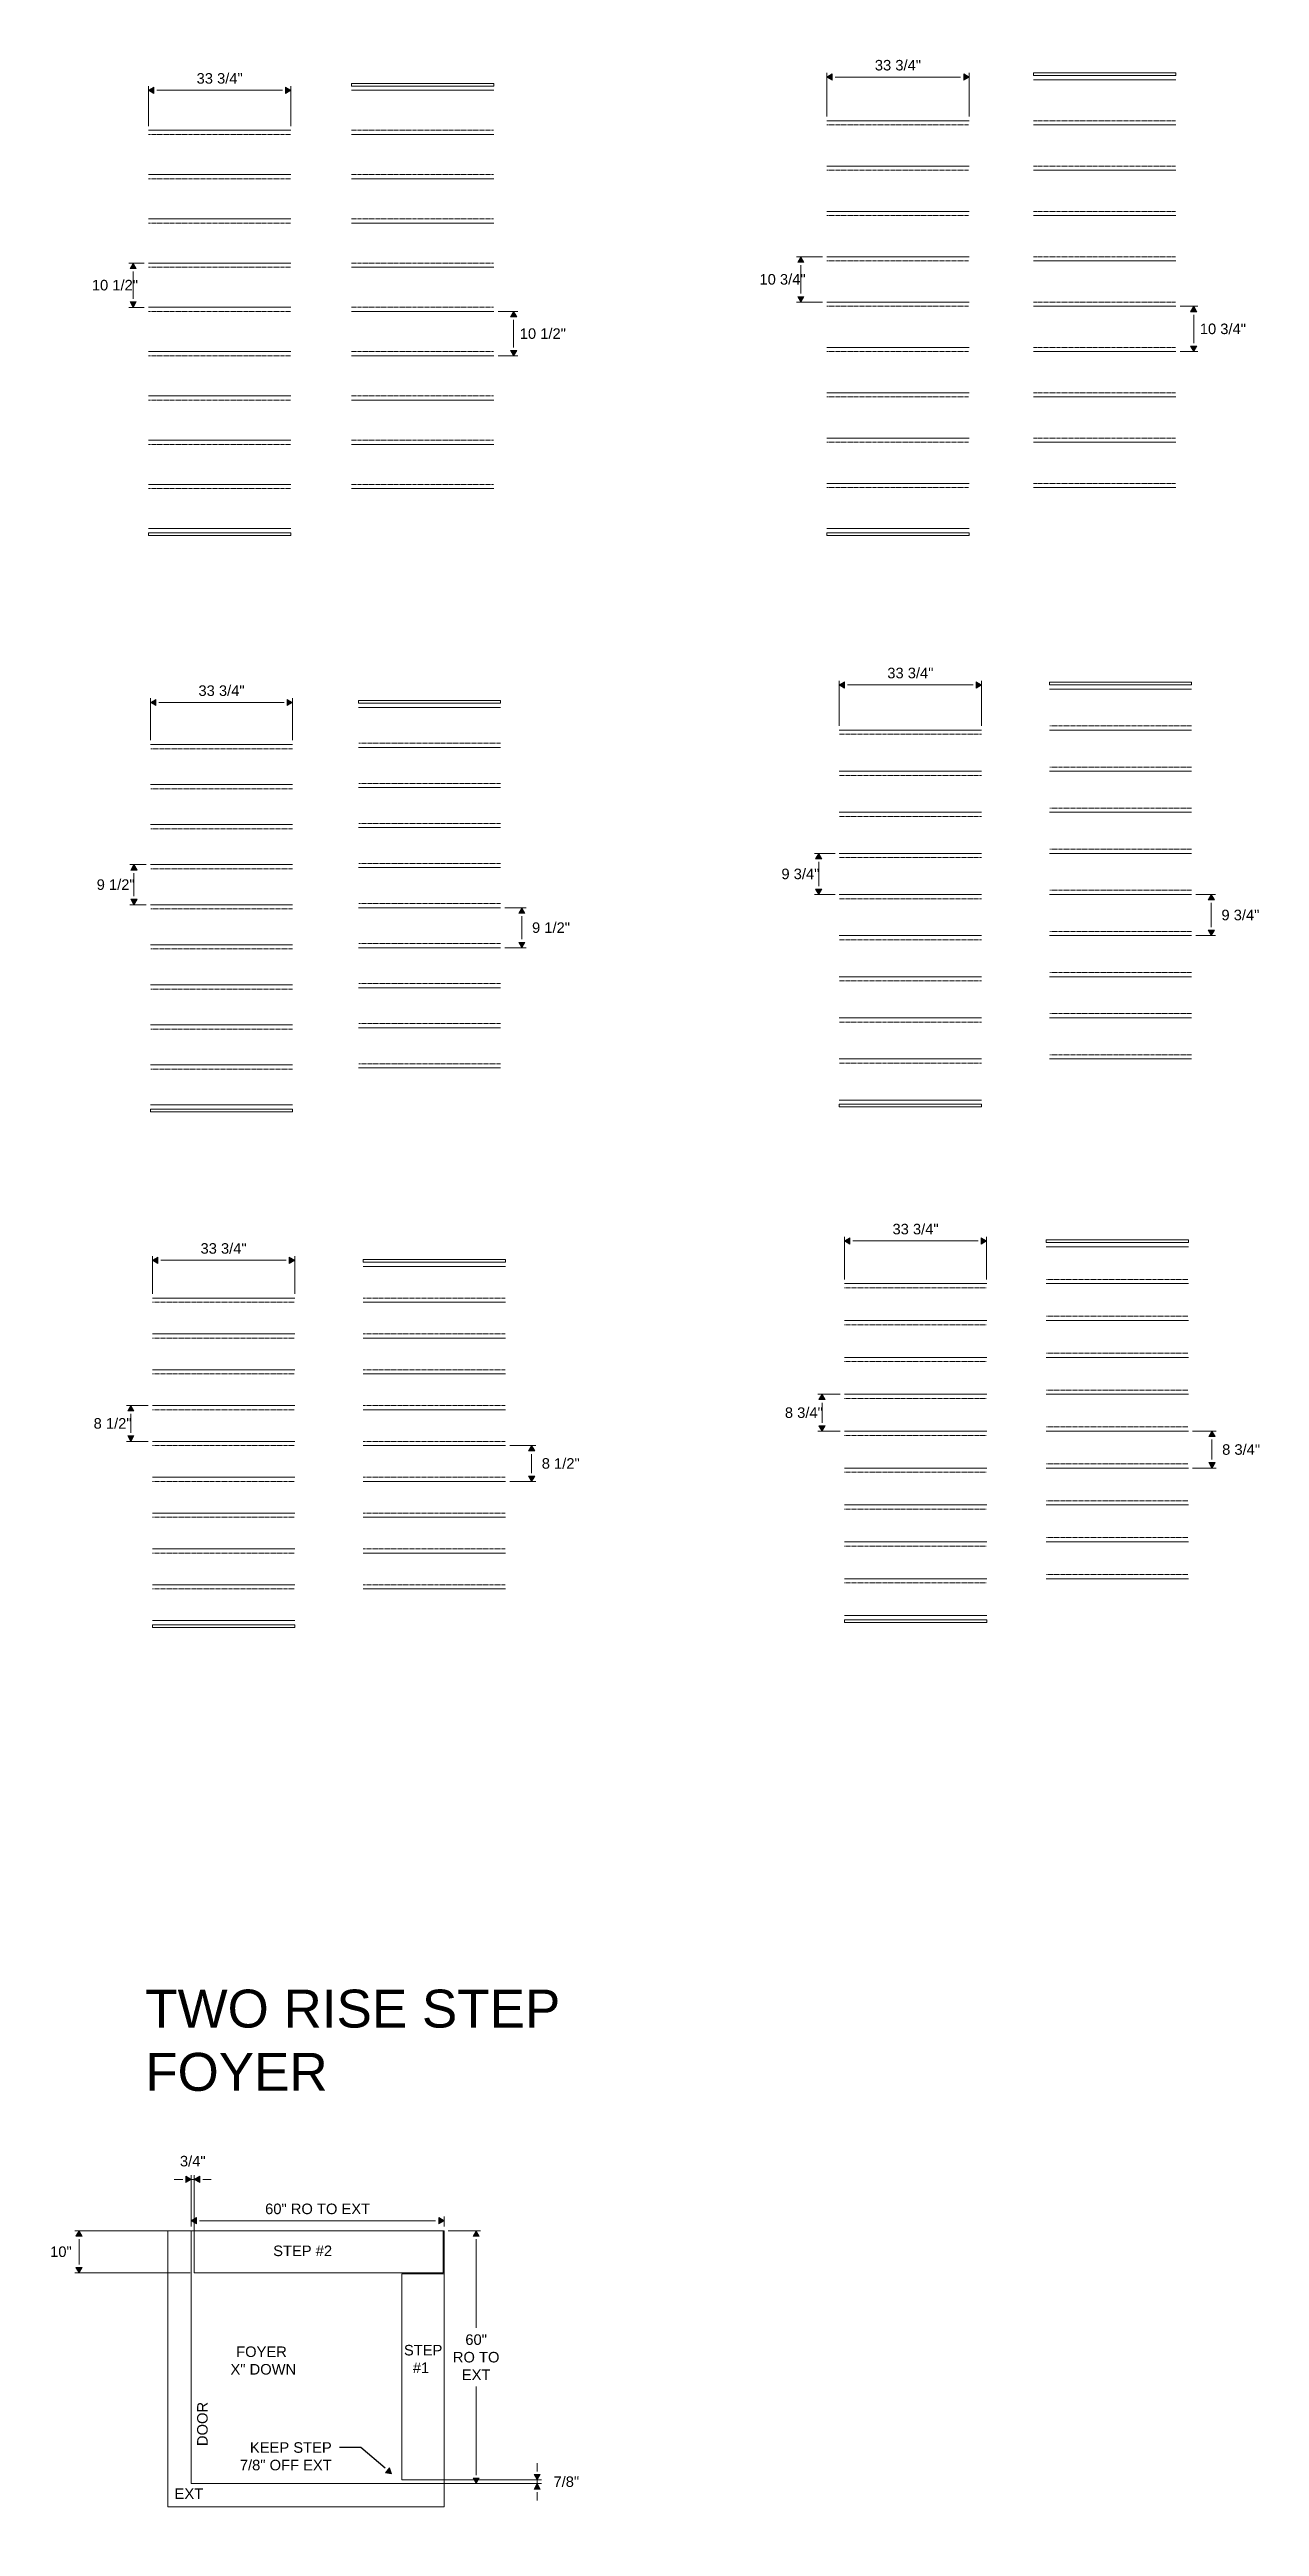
# Model space of a CAD drawing. Header units: inches. Extents: x -20237 to -17371, y 314 to 2010.
# Drawn here: x -19907 to -19619, y 579 to 1166 of the extents above; entities that cross this region are included whole.
import ezdxf
from ezdxf import colors
from ezdxf.entities.mleader import LeaderData, LeaderLine
from ezdxf.math import Vec2, Vec3

# ---------------------------------------------------------------- set-up
doc = ezdxf.new("R2010")
doc.units = ezdxf.units.IN
doc.header["$MEASUREMENT"] = 0
doc.header["$PDMODE"] = 35
doc.linetypes.add('HIDDEN2', pattern=[0.1875, 0.125, -0.0625])
for name, color, linetype, lineweight in [('Concrete', 40, 'Continuous', 9), ('Dimension', 3, 'Continuous', 9), ('Hole-Framing', 150, 'Continuous', 18), ('Kick', 4, 'Continuous', 9), ('Kick-Hidden', 4, 'HIDDEN2', 9), ('Plywood', 6, 'Continuous', 18), ('Stringer', 7, 'Continuous', 13), ('Treads', 1, 'Continuous', 15)]:
    doc.layers.add(name, color=color, linetype=linetype, lineweight=lineweight)
doc.styles.add('9-32 Text', font='arial.ttf', dxfattribs={"height": 0.28125})
doc.styles.add('Dimension and Text', font='arial.ttf', dxfattribs={"height": 0.078125})
doc.dimstyles.new('Jerrod Dimension', dxfattribs={"dimscale": 0, "dimtxt": 0.078125, "dimasz": 0.0625, "dimexe": 0.03125, "dimexo": 0.03125, "dimgap": 0.046875, "dimtad": 1, "dimtih": 1, "dimtoh": 1, "dimdec": 4, "dimzin": 1, "dimdsep": 46, "dimlunit": 5, "dimtxsty": 'Dimension and Text', "dimblk": 'arrow', "dimcen": 2.421875, "dimclrd": 3, "dimclre": 3, "dimclrt": 3, "dimadec": 1, "dimazin": 0, "dimtfac": 1, "dimtdec": 4, "dimtmove": 2, "dimatfit": 3, "dimldrblk": 'arrow', "dimfxl": 1, "dimtfillclr": 256, "dimfrac": 2, "dimlwd": -1, "dimlwe": -1, "dimarcsym": 2})

# ---------------------------------------------------------------- blocks, each defined once
blk = doc.blocks.new('arrow')
at = {"layer": 'Dimension'}
blk.add_hatch(color=0, dxfattribs=at).paths.add_polyline_path([(0, 0), (-0.64, 0.37), (-0.64, -0.37)])
at = {"layer": 'Dimension', "color": 0}
for p, q in [((-0.64, -0.37), (-0.64, 0.37)), ((0, 0), (-0.64, 0.37)), ((-0.64, -0.37), (0, 0))]:
    blk.add_line(p, q, dxfattribs=at)
blk = doc.blocks.new('*D471')
at = {"layer": 'Defpoints', "color": 0}
for p in [(-19798.33, 835.23), (-19792.14, 835.23), (-19798.33, 826.73)]:
    blk.add_point(p, dxfattribs=at)
at = {"layer": 'Dimension', "color": 3}
for p, q in [((-19797.33, 835.23), (-19791.14, 835.23)), ((-19792.14, 828.73), (-19792.14, 833.23)), ((-19797.33, 826.73), (-19791.14, 826.73))]:
    blk.add_line(p, q, dxfattribs=at)
at = {"layer": 'Dimension', "color": 3, "xscale": 2, "yscale": 2, "zscale": 2}
for p, rotation in [((-19792.14, 835.23), 90), ((-19792.14, 826.73), 270)]:
    blk.add_blockref('arrow', p, dxfattribs=dict(at, rotation=rotation))
at = {"layer": 'Dimension', "color": 3, "insert": (-19785.22, 830.98), "char_height": 2.5, "attachment_point": 5, "style": 'Dimension and Text'}
blk.add_mtext('8 1/2"', dxfattribs=at)
blk = doc.blocks.new('*D475')
at = {"layer": 'Defpoints', "color": 0}
for p in [(-19882.08, 844.73), (-19887.21, 836.23), (-19882.08, 836.23)]:
    blk.add_point(p, dxfattribs=at)
at = {"layer": 'Dimension', "color": 3}
for p, q in [((-19883.08, 844.73), (-19888.21, 844.73)), ((-19887.21, 842.73), (-19887.21, 838.23)), ((-19883.08, 836.23), (-19888.21, 836.23))]:
    blk.add_line(p, q, dxfattribs=at)
at = {"layer": 'Dimension', "color": 3, "xscale": 2, "yscale": 2, "zscale": 2}
for p, rotation in [((-19887.21, 844.73), 90), ((-19887.21, 836.23), 270)]:
    blk.add_blockref('arrow', p, dxfattribs=dict(at, rotation=rotation))
at = {"layer": 'Dimension', "color": 3, "insert": (-19891.54, 840.48), "char_height": 2.5, "attachment_point": 5, "style": 'Dimension and Text'}
blk.add_mtext('8 1/2"', dxfattribs=at)
blk = doc.blocks.new('*D371')
at = {"layer": 'Defpoints', "color": 0}
for p in [(-19882.57, 973.03), (-19886.47, 963.53), (-19882.57, 963.53)]:
    blk.add_point(p, dxfattribs=at)
at = {"layer": 'Dimension', "color": 3}
for p, q in [((-19883.57, 973.03), (-19887.47, 973.03)), ((-19886.47, 971.03), (-19886.47, 965.53)), ((-19883.57, 963.53), (-19887.47, 963.53))]:
    blk.add_line(p, q, dxfattribs=at)
at = {"layer": 'Dimension', "color": 3, "xscale": 2, "yscale": 2, "zscale": 2}
for p, rotation in [((-19886.47, 973.03), 90), ((-19886.47, 963.53), 270)]:
    blk.add_blockref('arrow', p, dxfattribs=dict(at, rotation=rotation))
at = {"layer": 'Dimension', "color": 3, "insert": (-19890.81, 968.28), "char_height": 2.5, "attachment_point": 5, "style": 'Dimension and Text'}
blk.add_mtext('9 1/2"', dxfattribs=at)
blk = doc.blocks.new('*D373')
at = {"layer": 'Defpoints', "color": 0}
for p in [(-19799.47, 962.82), (-19794.45, 962.82), (-19799.47, 953.32)]:
    blk.add_point(p, dxfattribs=at)
at = {"layer": 'Dimension', "color": 3}
for p, q in [((-19798.47, 962.82), (-19793.45, 962.82)), ((-19794.45, 955.32), (-19794.45, 960.82)), ((-19798.47, 953.32), (-19793.45, 953.32))]:
    blk.add_line(p, q, dxfattribs=at)
at = {"layer": 'Dimension', "color": 3, "xscale": 2, "yscale": 2, "zscale": 2}
for p, rotation in [((-19794.45, 962.82), 90), ((-19794.45, 953.32), 270)]:
    blk.add_blockref('arrow', p, dxfattribs=dict(at, rotation=rotation))
at = {"layer": 'Dimension', "color": 3, "insert": (-19787.53, 958.07), "char_height": 2.5, "attachment_point": 5, "style": 'Dimension and Text'}
blk.add_mtext('9 1/2"', dxfattribs=at)
blk = doc.blocks.new('*D379')
at = {"layer": 'Defpoints', "color": 0}
for p in [(-19883.02, 1115.73), (-19886.65, 1105.23), (-19883.02, 1105.23)]:
    blk.add_point(p, dxfattribs=at)
at = {"layer": 'Dimension', "color": 3}
for p, q in [((-19884.02, 1115.73), (-19887.65, 1115.73)), ((-19886.65, 1113.73), (-19886.65, 1107.23)), ((-19884.02, 1105.23), (-19887.65, 1105.23))]:
    blk.add_line(p, q, dxfattribs=at)
at = {"layer": 'Dimension', "color": 3, "xscale": 2, "yscale": 2, "zscale": 2}
for p, rotation in [((-19886.65, 1115.73), 90), ((-19886.65, 1105.23), 270)]:
    blk.add_blockref('arrow', p, dxfattribs=dict(at, rotation=rotation))
at = {"layer": 'Dimension', "color": 3, "insert": (-19890.99, 1110.48), "char_height": 2.5, "attachment_point": 5, "style": 'Dimension and Text'}
blk.add_mtext('10 1/2"', dxfattribs=at)
blk = doc.blocks.new('*D381')
at = {"layer": 'Defpoints', "color": 0}
for p in [(-19801.08, 1104.23), (-19796.39, 1104.23), (-19801.08, 1093.73)]:
    blk.add_point(p, dxfattribs=at)
at = {"layer": 'Dimension', "color": 3}
for p, q in [((-19800.08, 1104.23), (-19795.39, 1104.23)), ((-19796.39, 1095.73), (-19796.39, 1102.23)), ((-19800.08, 1093.73), (-19795.39, 1093.73))]:
    blk.add_line(p, q, dxfattribs=at)
at = {"layer": 'Dimension', "color": 3, "xscale": 2, "yscale": 2, "zscale": 2}
for p, rotation in [((-19796.39, 1104.23), 90), ((-19796.39, 1093.73), 270)]:
    blk.add_blockref('arrow', p, dxfattribs=dict(at, rotation=rotation))
at = {"layer": 'Dimension', "color": 3, "insert": (-19789.47, 1098.98), "char_height": 2.5, "attachment_point": 5, "style": 'Dimension and Text'}
blk.add_mtext('10 1/2"', dxfattribs=at)
blk = doc.blocks.new('*D387')
at = {"layer": 'Defpoints', "color": 0}
for p in [(-19717.92, 847.41), (-19723.21, 838.66), (-19717.92, 838.66)]:
    blk.add_point(p, dxfattribs=at)
at = {"layer": 'Dimension', "color": 3}
for p, q in [((-19718.92, 847.41), (-19724.21, 847.41)), ((-19723.21, 845.41), (-19723.21, 840.66)), ((-19718.92, 838.66), (-19724.21, 838.66))]:
    blk.add_line(p, q, dxfattribs=at)
at = {"layer": 'Dimension', "color": 3, "xscale": 2, "yscale": 2, "zscale": 2}
for p, rotation in [((-19723.21, 847.41), 90), ((-19723.21, 838.66), 270)]:
    blk.add_blockref('arrow', p, dxfattribs=dict(at, rotation=rotation))
at = {"layer": 'Dimension', "color": 3, "insert": (-19727.54, 843.03), "char_height": 2.5, "attachment_point": 5, "style": 'Dimension and Text'}
blk.add_mtext('8 3/4"', dxfattribs=at)
blk = doc.blocks.new('*D389')
at = {"layer": 'Defpoints', "color": 0}
for p in [(-19636.31, 838.66), (-19630.73, 838.66), (-19636.31, 829.91)]:
    blk.add_point(p, dxfattribs=at)
at = {"layer": 'Dimension', "color": 3}
for p, q in [((-19635.31, 838.66), (-19629.73, 838.66)), ((-19630.73, 831.91), (-19630.73, 836.66)), ((-19635.31, 829.91), (-19629.73, 829.91))]:
    blk.add_line(p, q, dxfattribs=at)
at = {"layer": 'Dimension', "color": 3, "xscale": 2, "yscale": 2, "zscale": 2}
for p, rotation in [((-19630.73, 838.66), 90), ((-19630.73, 829.91), 270)]:
    blk.add_blockref('arrow', p, dxfattribs=dict(at, rotation=rotation))
at = {"layer": 'Dimension', "color": 3, "insert": (-19623.8, 834.28), "char_height": 2.5, "attachment_point": 5, "style": 'Dimension and Text'}
blk.add_mtext('8 3/4"', dxfattribs=at)
blk = doc.blocks.new('*D391')
at = {"layer": 'Defpoints', "color": 0}
for p in [(-19719.15, 975.7), (-19724.02, 965.95), (-19719.15, 965.95)]:
    blk.add_point(p, dxfattribs=at)
at = {"layer": 'Dimension', "color": 3}
for p, q in [((-19720.15, 975.7), (-19725.02, 975.7)), ((-19724.02, 973.7), (-19724.02, 967.95)), ((-19720.15, 965.95), (-19725.02, 965.95))]:
    blk.add_line(p, q, dxfattribs=at)
at = {"layer": 'Dimension', "color": 3, "xscale": 2, "yscale": 2, "zscale": 2}
for p, rotation in [((-19724.02, 975.7), 90), ((-19724.02, 965.95), 270)]:
    blk.add_blockref('arrow', p, dxfattribs=dict(at, rotation=rotation))
at = {"layer": 'Dimension', "color": 3, "insert": (-19728.36, 970.82), "char_height": 2.5, "attachment_point": 5, "style": 'Dimension and Text'}
blk.add_mtext('9 3/4"', dxfattribs=at)
blk = doc.blocks.new('*D393')
at = {"layer": 'Defpoints', "color": 0}
for p in [(-19635.54, 965.95), (-19630.89, 965.95), (-19635.54, 956.2)]:
    blk.add_point(p, dxfattribs=at)
at = {"layer": 'Dimension', "color": 3}
for p, q in [((-19634.54, 965.95), (-19629.89, 965.95)), ((-19630.89, 958.2), (-19630.89, 963.95)), ((-19634.54, 956.2), (-19629.89, 956.2))]:
    blk.add_line(p, q, dxfattribs=at)
at = {"layer": 'Dimension', "color": 3, "xscale": 2, "yscale": 2, "zscale": 2}
for p, rotation in [((-19630.89, 965.95), 90), ((-19630.89, 956.2), 270)]:
    blk.add_blockref('arrow', p, dxfattribs=dict(at, rotation=rotation))
at = {"layer": 'Dimension', "color": 3, "insert": (-19623.97, 961.07), "char_height": 2.5, "attachment_point": 5, "style": 'Dimension and Text'}
blk.add_mtext('9 3/4"', dxfattribs=at)
blk = doc.blocks.new('*D395')
at = {"layer": 'Defpoints', "color": 0}
for p in [(-19722.09, 1117.23), (-19728.26, 1106.48), (-19722.09, 1106.48)]:
    blk.add_point(p, dxfattribs=at)
at = {"layer": 'Dimension', "color": 3}
for p, q in [((-19723.09, 1117.23), (-19729.26, 1117.23)), ((-19728.26, 1115.23), (-19728.26, 1108.48)), ((-19723.09, 1106.48), (-19729.26, 1106.48))]:
    blk.add_line(p, q, dxfattribs=at)
at = {"layer": 'Dimension', "color": 3, "xscale": 2, "yscale": 2, "zscale": 2}
for p, rotation in [((-19728.26, 1117.23), 90), ((-19728.26, 1106.48), 270)]:
    blk.add_blockref('arrow', p, dxfattribs=dict(at, rotation=rotation))
at = {"layer": 'Dimension', "color": 3, "insert": (-19732.6, 1111.86), "char_height": 2.5, "attachment_point": 5, "style": 'Dimension and Text'}
blk.add_mtext('10 3/4"', dxfattribs=at)
blk = doc.blocks.new('*D429')
at = {"layer": 'Defpoints', "color": 0}
for p in [(-19639.29, 1105.48), (-19635.05, 1105.48), (-19639.29, 1094.73)]:
    blk.add_point(p, dxfattribs=at)
at = {"layer": 'Dimension', "color": 3}
for p, q in [((-19638.29, 1105.48), (-19634.05, 1105.48)), ((-19635.05, 1096.73), (-19635.05, 1103.48)), ((-19638.29, 1094.73), (-19634.05, 1094.73))]:
    blk.add_line(p, q, dxfattribs=at)
at = {"layer": 'Dimension', "color": 3, "xscale": 2, "yscale": 2, "zscale": 2}
for p, rotation in [((-19635.05, 1105.48), 90), ((-19635.05, 1094.73), 270)]:
    blk.add_blockref('arrow', p, dxfattribs=dict(at, rotation=rotation))
at = {"layer": 'Dimension', "color": 3, "insert": (-19628.13, 1100.11), "char_height": 2.5, "attachment_point": 5, "style": 'Dimension and Text'}
blk.add_mtext('10 3/4"', dxfattribs=at)
blk = doc.blocks.new('*D443')
at = {"layer": 'Defpoints', "color": 0}
for p in [(-19883.02, 1156.73), (-19883.02, 1147.23), (-19849.27, 1147.23)]:
    blk.add_point(p, dxfattribs=at)
at = {"layer": 'Treads', "color": 3}
for p, q in [((-19883.02, 1148.23), (-19883.02, 1157.73)), ((-19849.27, 1148.23), (-19849.27, 1157.73)), ((-19851.27, 1156.73), (-19881.02, 1156.73))]:
    blk.add_line(p, q, dxfattribs=at)
at = {"layer": 'Treads', "color": 3, "xscale": 2, "yscale": 2, "zscale": 2, "rotation": 180}
blk.add_blockref('arrow', (-19883.02, 1156.73), dxfattribs=at)
at = {"layer": 'Treads', "color": 3, "xscale": 2, "yscale": 2, "zscale": 2}
blk.add_blockref('arrow', (-19849.27, 1156.73), dxfattribs=at)
at = {"layer": 'Treads', "color": 3, "insert": (-19866.14, 1159.52), "char_height": 2.5, "attachment_point": 5, "style": 'Dimension and Text'}
blk.add_mtext('33 3/4"', dxfattribs=at)
blk = doc.blocks.new('*D445')
at = {"layer": 'Defpoints', "color": 0}
for p in [(-19722.09, 1159.86), (-19722.09, 1149.48), (-19688.34, 1149.48)]:
    blk.add_point(p, dxfattribs=at)
at = {"layer": 'Treads', "color": 3}
for p, q in [((-19722.09, 1150.48), (-19722.09, 1160.86)), ((-19690.34, 1159.86), (-19720.09, 1159.86)), ((-19688.34, 1150.48), (-19688.34, 1160.86))]:
    blk.add_line(p, q, dxfattribs=at)
at = {"layer": 'Treads', "color": 3, "xscale": 2, "yscale": 2, "zscale": 2, "rotation": 180}
blk.add_blockref('arrow', (-19722.09, 1159.86), dxfattribs=at)
at = {"layer": 'Treads', "color": 3, "xscale": 2, "yscale": 2, "zscale": 2}
blk.add_blockref('arrow', (-19688.34, 1159.86), dxfattribs=at)
at = {"layer": 'Treads', "color": 3, "insert": (-19705.22, 1162.65), "char_height": 2.5, "attachment_point": 5, "style": 'Dimension and Text'}
blk.add_mtext('33 3/4"', dxfattribs=at)
blk = doc.blocks.new('*D451')
at = {"layer": 'Defpoints', "color": 0}
for p in [(-19848.82, 1011.5), (-19882.57, 1001.53), (-19848.82, 1001.53)]:
    blk.add_point(p, dxfattribs=at)
at = {"layer": 'Treads', "color": 3}
for p, q in [((-19882.57, 1002.53), (-19882.57, 1012.5)), ((-19880.57, 1011.5), (-19850.82, 1011.5)), ((-19848.82, 1002.53), (-19848.82, 1012.5))]:
    blk.add_line(p, q, dxfattribs=at)
at = {"layer": 'Treads', "color": 3, "xscale": 2, "yscale": 2, "zscale": 2, "rotation": 180}
blk.add_blockref('arrow', (-19882.57, 1011.5), dxfattribs=at)
at = {"layer": 'Treads', "color": 3, "xscale": 2, "yscale": 2, "zscale": 2}
blk.add_blockref('arrow', (-19848.82, 1011.5), dxfattribs=at)
at = {"layer": 'Treads', "color": 3, "insert": (-19865.7, 1014.29), "char_height": 2.5, "attachment_point": 5, "style": 'Dimension and Text'}
blk.add_mtext('33 3/4"', dxfattribs=at)
blk = doc.blocks.new('*D453')
at = {"layer": 'Defpoints', "color": 0}
for p in [(-19719.15, 1015.67), (-19719.15, 1004.95), (-19685.4, 1004.95)]:
    blk.add_point(p, dxfattribs=at)
at = {"layer": 'Treads', "color": 3}
for p, q in [((-19719.15, 1005.95), (-19719.15, 1016.67)), ((-19685.4, 1005.95), (-19685.4, 1016.67)), ((-19687.4, 1015.67), (-19717.15, 1015.67))]:
    blk.add_line(p, q, dxfattribs=at)
at = {"layer": 'Treads', "color": 3, "xscale": 2, "yscale": 2, "zscale": 2, "rotation": 180}
blk.add_blockref('arrow', (-19719.15, 1015.67), dxfattribs=at)
at = {"layer": 'Treads', "color": 3, "xscale": 2, "yscale": 2, "zscale": 2}
blk.add_blockref('arrow', (-19685.4, 1015.67), dxfattribs=at)
at = {"layer": 'Treads', "color": 3, "insert": (-19702.27, 1018.47), "char_height": 2.5, "attachment_point": 5, "style": 'Dimension and Text'}
blk.add_mtext('33 3/4"', dxfattribs=at)
blk = doc.blocks.new('*D455')
at = {"layer": 'Defpoints', "color": 0}
for p in [(-19882.08, 879.19), (-19882.08, 870.23), (-19848.33, 870.23)]:
    blk.add_point(p, dxfattribs=at)
at = {"layer": 'Treads', "color": 3}
for p, q in [((-19882.08, 871.23), (-19882.08, 880.19)), ((-19850.33, 879.19), (-19880.08, 879.19)), ((-19848.33, 871.23), (-19848.33, 880.19))]:
    blk.add_line(p, q, dxfattribs=at)
at = {"layer": 'Treads', "color": 3, "xscale": 2, "yscale": 2, "zscale": 2, "rotation": 180}
blk.add_blockref('arrow', (-19882.08, 879.19), dxfattribs=at)
at = {"layer": 'Treads', "color": 3, "xscale": 2, "yscale": 2, "zscale": 2}
blk.add_blockref('arrow', (-19848.33, 879.19), dxfattribs=at)
at = {"layer": 'Treads', "color": 3, "insert": (-19865.21, 881.98), "char_height": 2.5, "attachment_point": 5, "style": 'Dimension and Text'}
blk.add_mtext('33 3/4"', dxfattribs=at)
blk = doc.blocks.new('*D459')
at = {"layer": 'Defpoints', "color": 0}
for p in [(-19717.92, 883.78), (-19717.92, 873.66), (-19684.17, 873.66)]:
    blk.add_point(p, dxfattribs=at)
at = {"layer": 'Treads', "color": 3}
for p, q in [((-19717.92, 874.66), (-19717.92, 884.78)), ((-19686.17, 883.78), (-19715.92, 883.78)), ((-19684.17, 874.66), (-19684.17, 884.78))]:
    blk.add_line(p, q, dxfattribs=at)
at = {"layer": 'Treads', "color": 3, "xscale": 2, "yscale": 2, "zscale": 2, "rotation": 180}
blk.add_blockref('arrow', (-19717.92, 883.78), dxfattribs=at)
at = {"layer": 'Treads', "color": 3, "xscale": 2, "yscale": 2, "zscale": 2}
blk.add_blockref('arrow', (-19684.17, 883.78), dxfattribs=at)
at = {"layer": 'Treads', "color": 3, "insert": (-19701.04, 886.57), "char_height": 2.5, "attachment_point": 5, "style": 'Dimension and Text'}
blk.add_mtext('33 3/4"', dxfattribs=at)
blk = doc.blocks.new('*D397')
at = {"layer": 'Defpoints', "color": 0}
for p in [(-19872.9, 651.37), (-19872.9, 649), (-19812.9, 649)]:
    blk.add_point(p, dxfattribs=at)
at = {"layer": 'Stringer', "color": 3}
for p, q in [((-19872.9, 650), (-19872.9, 652.37)), ((-19812.9, 650), (-19812.9, 652.37)), ((-19814.9, 651.37), (-19870.9, 651.37))]:
    blk.add_line(p, q, dxfattribs=at)
at = {"layer": 'Stringer', "color": 3, "xscale": 2, "yscale": 2, "zscale": 2, "rotation": 180}
blk.add_blockref('arrow', (-19872.9, 651.37), dxfattribs=at)
at = {"layer": 'Stringer', "color": 3, "xscale": 2, "yscale": 2, "zscale": 2}
blk.add_blockref('arrow', (-19812.9, 651.37), dxfattribs=at)
at = {"layer": 'Stringer', "color": 3, "insert": (-19842.9, 654.16), "char_height": 2.5, "attachment_point": 5, "style": 'Dimension and Text'}
blk.add_mtext('60" RO TO EXT', dxfattribs=at)
blk = doc.blocks.new('*D399')
at = {"layer": 'Defpoints', "color": 0}
for p in [(-19812.9, 649), (-19812.9, 589), (-19805.29, 589)]:
    blk.add_point(p, dxfattribs=at)
at = {"layer": 'Stringer', "color": 3}
for p, q in [((-19811.9, 649), (-19804.29, 649)), ((-19805.29, 647), (-19805.29, 625.95)), ((-19805.29, 591), (-19805.29, 612.06)), ((-19811.9, 589), (-19804.29, 589))]:
    blk.add_line(p, q, dxfattribs=at)
at = {"layer": 'Stringer', "color": 3, "xscale": 2, "yscale": 2, "zscale": 2}
for p, rotation in [((-19805.29, 649), 90), ((-19805.29, 589), 270)]:
    blk.add_blockref('arrow', p, dxfattribs=dict(at, rotation=rotation))
at = {"layer": 'Stringer', "color": 3, "insert": (-19805.29, 619), "char_height": 2.5, "attachment_point": 5, "style": 'Dimension and Text'}
blk.add_mtext('60"\\PRO TO\\PEXT', dxfattribs=at)
blk = doc.blocks.new('*D401')
at = {"layer": 'Defpoints', "color": 0}
for p in [(-19899.5, 649), (-19872.15, 649), (-19872.15, 639)]:
    blk.add_point(p, dxfattribs=at)
at = {"layer": 'Hole-Framing', "color": 3}
for p, q in [((-19873.15, 649), (-19900.5, 649)), ((-19899.5, 641), (-19899.5, 647)), ((-19873.15, 639), (-19900.5, 639))]:
    blk.add_line(p, q, dxfattribs=at)
at = {"layer": 'Hole-Framing', "color": 3, "xscale": 2, "yscale": 2, "zscale": 2}
for p, rotation in [((-19899.5, 649), 90), ((-19899.5, 639), 270)]:
    blk.add_blockref('arrow', p, dxfattribs=dict(at, rotation=rotation))
at = {"layer": 'Hole-Framing', "color": 3, "insert": (-19903.8, 644), "char_height": 2.5, "attachment_point": 5, "style": 'Dimension and Text'}
blk.add_mtext('10"', dxfattribs=at)
blk = doc.blocks.new('*D403')
at = {"layer": 'Defpoints', "color": 0}
for p in [(-19872.9, 661.16), (-19872.9, 649), (-19872.15, 639)]:
    blk.add_point(p, dxfattribs=at)
at = {"layer": 'Hole-Framing', "color": 3}
for p, q in [((-19874.9, 661.16), (-19876.9, 661.16)), ((-19872.9, 650), (-19872.9, 662.16)), ((-19872.15, 661.16), (-19872.9, 661.16)), ((-19872.15, 640), (-19872.15, 662.16)), ((-19870.15, 661.16), (-19868.15, 661.16))]:
    blk.add_line(p, q, dxfattribs=at)
at = {"layer": 'Hole-Framing', "color": 3, "xscale": 2, "yscale": 2, "zscale": 2}
blk.add_blockref('arrow', (-19872.9, 661.16), dxfattribs=at)
at = {"layer": 'Hole-Framing', "color": 3, "xscale": 2, "yscale": 2, "zscale": 2, "rotation": 180}
blk.add_blockref('arrow', (-19872.15, 661.16), dxfattribs=at)
at = {"layer": 'Hole-Framing', "color": 3, "insert": (-19872.52, 665.49), "char_height": 2.5, "attachment_point": 5, "style": 'Dimension and Text'}
blk.add_mtext('3/4"', dxfattribs=at)
blk = doc.blocks.new('*D405')
at = {"layer": 'Defpoints', "color": 0}
for p in [(-19822.9, 589.88), (-19822.9, 589), (-19790.82, 589)]:
    blk.add_point(p, dxfattribs=at)
at = {"layer": 'Hole-Framing', "color": 3}
for p, q in [((-19790.82, 591.88), (-19790.82, 593.88)), ((-19821.9, 589.88), (-19789.82, 589.88)), ((-19821.9, 589), (-19789.82, 589)), ((-19790.82, 589.88), (-19790.82, 589)), ((-19790.82, 587), (-19790.82, 585))]:
    blk.add_line(p, q, dxfattribs=at)
at = {"layer": 'Hole-Framing', "color": 3, "xscale": 2, "yscale": 2, "zscale": 2}
for p, rotation in [((-19790.82, 589.88), 270), ((-19790.82, 589), 90)]:
    blk.add_blockref('arrow', p, dxfattribs=dict(at, rotation=rotation))
at = {"layer": 'Hole-Framing', "color": 3, "insert": (-19783.9, 589.44), "char_height": 2.5, "attachment_point": 5, "style": 'Dimension and Text'}
blk.add_mtext('7/8"', dxfattribs=at)

msp = doc.modelspace()

# ---------------------------------------------------------------- linework, layer by layer
at = {"layer": 'Hole-Framing'}
for points in [[(-19878.39953, 649.00496), (-19872.89953, 649.00496), (-19872.89953, 589.00496), (-19812.89953, 589.00496), (-19812.89953, 583.50496), (-19878.39953, 583.50496)], [(-19872.89953, 649.00496), (-19812.89953, 649.00496), (-19812.89953, 589.00496), (-19872.89953, 589.00496)]]:
    msp.add_lwpolyline(points, close=True, dxfattribs=at)
at = {"layer": 'Kick'}
for points in [[(-19834.82646, 1158.35731), (-19801.07646, 1158.35731), (-19801.07646, 1157.73231), (-19834.82646, 1157.73231)], [(-19673.04007, 1160.85731), (-19639.29007, 1160.85731), (-19639.29007, 1160.23231), (-19673.04007, 1160.23231)], [(-19883.01879, 1051.10731), (-19849.26879, 1051.10731), (-19849.26879, 1051.73231), (-19883.01879, 1051.73231)], [(-19722.09319, 1051.10731), (-19688.34319, 1051.10731), (-19688.34319, 1051.73231), (-19722.09319, 1051.73231)], [(-19799.47384, 1011.94584), (-19833.22384, 1011.94584), (-19833.22384, 1011.32084), (-19799.47384, 1011.32084)], [(-19635.54028, 1016.32121), (-19669.29028, 1016.32121), (-19669.29028, 1015.69621), (-19635.54028, 1015.69621)], [(-19848.8216, 914.40882), (-19882.5716, 914.40882), (-19882.5716, 915.03382), (-19848.8216, 915.03382)], [(-19685.39652, 915.57121), (-19719.14652, 915.57121), (-19719.14652, 916.19621), (-19685.39652, 916.19621)], [(-19670.0642, 884.03148), (-19636.3142, 884.03148), (-19636.3142, 883.40648), (-19670.0642, 883.40648)], [(-19832.08325, 879.35262), (-19798.33325, 879.35262), (-19798.33325, 878.72762), (-19832.08325, 878.72762)], [(-19717.9169, 793.28148), (-19684.1669, 793.28148), (-19684.1669, 793.90648), (-19717.9169, 793.90648)], [(-19882.08069, 792.10262), (-19848.33069, 792.10262), (-19848.33069, 792.72762), (-19882.08069, 792.72762)]]:
    msp.add_lwpolyline(points, close=True, dxfattribs=at)
at = {"layer": 'Kick-Hidden'}
for p, q in [((-19883.01879, 1146.23231), (-19849.26879, 1146.23231)), ((-19834.82646, 1147.23231), (-19801.07646, 1147.23231)), ((-19722.09319, 1148.48231), (-19688.34319, 1148.48231)), ((-19673.04007, 1149.48231), (-19639.29007, 1149.48231)), ((-19883.01879, 1135.73231), (-19849.26879, 1135.73231)), ((-19834.82646, 1136.73231), (-19801.07646, 1136.73231)), ((-19722.09319, 1137.73231), (-19688.34319, 1137.73231)), ((-19673.04007, 1138.73231), (-19639.29007, 1138.73231)), ((-19883.01879, 1125.23231), (-19849.26879, 1125.23231)), ((-19834.82646, 1126.23231), (-19801.07646, 1126.23231)), ((-19722.09319, 1126.98231), (-19688.34319, 1126.98231)), ((-19673.04007, 1127.98231), (-19639.29007, 1127.98231)), ((-19673.04007, 1117.23231), (-19639.29007, 1117.23231)), ((-19883.01879, 1114.73231), (-19849.26879, 1114.73231)), ((-19834.82646, 1115.73231), (-19801.07646, 1115.73231)), ((-19722.09319, 1116.23231), (-19688.34319, 1116.23231)), ((-19834.82646, 1105.23231), (-19801.07646, 1105.23231)), ((-19722.09319, 1105.48231), (-19688.34319, 1105.48231)), ((-19673.04007, 1106.48231), (-19639.29007, 1106.48231)), ((-19883.01879, 1104.23231), (-19849.26879, 1104.23231)), ((-19883.01879, 1093.73231), (-19849.26879, 1093.73231)), ((-19834.82646, 1094.73231), (-19801.07646, 1094.73231)), ((-19722.09319, 1094.73231), (-19688.34319, 1094.73231)), ((-19673.04007, 1095.73231), (-19639.29007, 1095.73231)), ((-19883.01879, 1083.23231), (-19849.26879, 1083.23231)), ((-19834.82646, 1084.23231), (-19801.07646, 1084.23231)), ((-19722.09319, 1083.98231), (-19688.34319, 1083.98231)), ((-19673.04007, 1084.98231), (-19639.29007, 1084.98231)), ((-19883.01879, 1072.73231), (-19849.26879, 1072.73231)), ((-19834.82646, 1073.73231), (-19801.07646, 1073.73231)), ((-19722.09319, 1073.23231), (-19688.34319, 1073.23231)), ((-19673.04007, 1074.23231), (-19639.29007, 1074.23231)), ((-19673.04007, 1063.48231), (-19639.29007, 1063.48231)), ((-19883.01879, 1062.23231), (-19849.26879, 1062.23231)), ((-19834.82646, 1063.23231), (-19801.07646, 1063.23231)), ((-19722.09319, 1062.48231), (-19688.34319, 1062.48231)), ((-19635.54028, 1005.94621), (-19669.29028, 1005.94621)), ((-19848.8216, 1000.53382), (-19882.5716, 1000.53382)), ((-19799.47384, 1001.82084), (-19833.22384, 1001.82084)), ((-19685.39652, 1003.94621), (-19719.14652, 1003.94621)), ((-19685.39652, 994.19621), (-19719.14652, 994.19621)), ((-19635.54028, 996.19621), (-19669.29028, 996.19621)), ((-19848.8216, 991.03382), (-19882.5716, 991.03382)), ((-19799.47384, 992.32084), (-19833.22384, 992.32084)), ((-19848.8216, 981.53382), (-19882.5716, 981.53382)), ((-19799.47384, 982.82084), (-19833.22384, 982.82084)), ((-19685.39652, 984.44621), (-19719.14652, 984.44621)), ((-19635.54028, 986.44621), (-19669.29028, 986.44621)), ((-19635.54028, 976.69621), (-19669.29028, 976.69621)), ((-19848.8216, 972.03382), (-19882.5716, 972.03382)), ((-19799.47384, 973.32084), (-19833.22384, 973.32084)), ((-19685.39652, 974.69621), (-19719.14652, 974.69621)), ((-19799.47384, 963.82084), (-19833.22384, 963.82084)), ((-19685.39652, 964.94621), (-19719.14652, 964.94621)), ((-19635.54028, 966.94621), (-19669.29028, 966.94621)), ((-19848.8216, 962.53382), (-19882.5716, 962.53382)), ((-19848.8216, 953.03382), (-19882.5716, 953.03382)), ((-19799.47384, 954.32084), (-19833.22384, 954.32084)), ((-19685.39652, 955.19621), (-19719.14652, 955.19621)), ((-19635.54028, 957.19621), (-19669.29028, 957.19621)), ((-19635.54028, 947.44621), (-19669.29028, 947.44621)), ((-19848.8216, 943.53382), (-19882.5716, 943.53382)), ((-19799.47384, 944.82084), (-19833.22384, 944.82084)), ((-19685.39652, 945.44621), (-19719.14652, 945.44621)), ((-19799.47384, 935.32084), (-19833.22384, 935.32084)), ((-19685.39652, 935.69621), (-19719.14652, 935.69621)), ((-19635.54028, 937.69621), (-19669.29028, 937.69621)), ((-19848.8216, 934.03382), (-19882.5716, 934.03382)), ((-19848.8216, 924.53382), (-19882.5716, 924.53382)), ((-19799.47384, 925.82084), (-19833.22384, 925.82084)), ((-19685.39652, 925.94621), (-19719.14652, 925.94621)), ((-19635.54028, 927.94621), (-19669.29028, 927.94621)), ((-19832.08325, 870.22762), (-19798.33325, 870.22762)), ((-19717.9169, 872.65648), (-19684.1669, 872.65648)), ((-19670.0642, 874.65648), (-19636.3142, 874.65648)), ((-19882.08069, 869.22762), (-19848.33069, 869.22762)), ((-19717.9169, 863.90648), (-19684.1669, 863.90648)), ((-19670.0642, 865.90648), (-19636.3142, 865.90648)), ((-19882.08069, 860.72762), (-19848.33069, 860.72762)), ((-19832.08325, 861.72762), (-19798.33325, 861.72762)), ((-19882.08069, 852.22762), (-19848.33069, 852.22762)), ((-19832.08325, 853.22762), (-19798.33325, 853.22762)), ((-19717.9169, 855.15648), (-19684.1669, 855.15648)), ((-19670.0642, 857.15648), (-19636.3142, 857.15648)), ((-19717.9169, 846.40648), (-19684.1669, 846.40648)), ((-19670.0642, 848.40648), (-19636.3142, 848.40648)), ((-19882.08069, 843.72762), (-19848.33069, 843.72762)), ((-19832.08325, 844.72762), (-19798.33325, 844.72762)), ((-19882.08069, 835.22762), (-19848.33069, 835.22762)), ((-19832.08325, 836.22762), (-19798.33325, 836.22762)), ((-19717.9169, 837.65648), (-19684.1669, 837.65648)), ((-19670.0642, 839.65648), (-19636.3142, 839.65648)), ((-19717.9169, 828.90648), (-19684.1669, 828.90648)), ((-19670.0642, 830.90648), (-19636.3142, 830.90648)), ((-19882.08069, 826.72762), (-19848.33069, 826.72762)), ((-19832.08325, 827.72762), (-19798.33325, 827.72762)), ((-19882.08069, 818.22762), (-19848.33069, 818.22762)), ((-19832.08325, 819.22762), (-19798.33325, 819.22762)), ((-19717.9169, 820.15648), (-19684.1669, 820.15648)), ((-19670.0642, 822.15648), (-19636.3142, 822.15648)), ((-19717.9169, 811.40648), (-19684.1669, 811.40648)), ((-19670.0642, 813.40648), (-19636.3142, 813.40648)), ((-19882.08069, 809.72762), (-19848.33069, 809.72762)), ((-19832.08325, 810.72762), (-19798.33325, 810.72762)), ((-19882.08069, 801.22762), (-19848.33069, 801.22762)), ((-19832.08325, 802.22762), (-19798.33325, 802.22762)), ((-19717.9169, 802.65648), (-19684.1669, 802.65648)), ((-19670.0642, 804.65648), (-19636.3142, 804.65648))]:
    msp.add_line(p, q, dxfattribs=at)
at = {"layer": 'Plywood'}
for points in [[(-19813.14953, 639.00496), (-19872.14953, 639.00496), (-19872.14953, 649.00496), (-19813.14953, 649.00496)], [(-19822.89953, 589.87996), (-19812.89953, 589.87996), (-19812.89953, 638.75496), (-19822.89953, 638.75496)]]:
    msp.add_lwpolyline(points, close=True, dxfattribs=at)
at = {"layer": 'Treads'}
for p, q in [((-19673.04007, 1159.23231), (-19639.29007, 1159.23231)), ((-19834.82646, 1156.73231), (-19801.07646, 1156.73231)), ((-19883.01879, 1147.23231), (-19849.26879, 1147.23231)), ((-19834.82646, 1146.23231), (-19801.07646, 1146.23231)), ((-19722.09319, 1149.48231), (-19688.34319, 1149.48231)), ((-19673.04007, 1148.48231), (-19639.29007, 1148.48231)), ((-19883.01879, 1136.73231), (-19849.26879, 1136.73231)), ((-19834.82646, 1135.73231), (-19801.07646, 1135.73231)), ((-19722.09319, 1138.73231), (-19688.34319, 1138.73231)), ((-19673.04007, 1137.73231), (-19639.29007, 1137.73231)), ((-19883.01879, 1126.23231), (-19849.26879, 1126.23231)), ((-19834.82646, 1125.23231), (-19801.07646, 1125.23231)), ((-19722.09319, 1127.98231), (-19688.34319, 1127.98231)), ((-19673.04007, 1126.98231), (-19639.29007, 1126.98231)), ((-19722.09319, 1117.23231), (-19688.34319, 1117.23231)), ((-19883.01879, 1115.73231), (-19849.26879, 1115.73231)), ((-19834.82646, 1114.73231), (-19801.07646, 1114.73231)), ((-19673.04007, 1116.23231), (-19639.29007, 1116.23231)), ((-19883.01879, 1105.23231), (-19849.26879, 1105.23231)), ((-19722.09319, 1106.48231), (-19688.34319, 1106.48231)), ((-19673.04007, 1105.48231), (-19639.29007, 1105.48231)), ((-19834.82646, 1104.23231), (-19801.07646, 1104.23231)), ((-19883.01879, 1094.73231), (-19849.26879, 1094.73231)), ((-19834.82646, 1093.73231), (-19801.07646, 1093.73231)), ((-19722.09319, 1095.73231), (-19688.34319, 1095.73231)), ((-19673.04007, 1094.73231), (-19639.29007, 1094.73231)), ((-19883.01879, 1084.23231), (-19849.26879, 1084.23231)), ((-19834.82646, 1083.23231), (-19801.07646, 1083.23231)), ((-19722.09319, 1084.98231), (-19688.34319, 1084.98231)), ((-19673.04007, 1083.98231), (-19639.29007, 1083.98231)), ((-19883.01879, 1073.73231), (-19849.26879, 1073.73231)), ((-19834.82646, 1072.73231), (-19801.07646, 1072.73231)), ((-19722.09319, 1074.23231), (-19688.34319, 1074.23231)), ((-19673.04007, 1073.23231), (-19639.29007, 1073.23231)), ((-19722.09319, 1063.48231), (-19688.34319, 1063.48231)), ((-19883.01879, 1063.23231), (-19849.26879, 1063.23231)), ((-19834.82646, 1062.23231), (-19801.07646, 1062.23231)), ((-19673.04007, 1062.48231), (-19639.29007, 1062.48231)), ((-19883.01879, 1052.73231), (-19849.26879, 1052.73231)), ((-19722.09319, 1052.73231), (-19688.34319, 1052.73231)), ((-19635.54028, 1014.69621), (-19669.29028, 1014.69621)), ((-19799.47384, 1010.32084), (-19833.22384, 1010.32084)), ((-19685.39652, 1004.94621), (-19719.14652, 1004.94621)), ((-19635.54028, 1004.94621), (-19669.29028, 1004.94621)), ((-19848.8216, 1001.53382), (-19882.5716, 1001.53382)), ((-19799.47384, 1000.82084), (-19833.22384, 1000.82084)), ((-19685.39652, 995.19621), (-19719.14652, 995.19621)), ((-19635.54028, 995.19621), (-19669.29028, 995.19621)), ((-19848.8216, 992.03382), (-19882.5716, 992.03382)), ((-19799.47384, 991.32084), (-19833.22384, 991.32084)), ((-19848.8216, 982.53382), (-19882.5716, 982.53382)), ((-19799.47384, 981.82084), (-19833.22384, 981.82084)), ((-19685.39652, 985.44621), (-19719.14652, 985.44621)), ((-19635.54028, 985.44621), (-19669.29028, 985.44621)), ((-19685.39652, 975.69621), (-19719.14652, 975.69621)), ((-19635.54028, 975.69621), (-19669.29028, 975.69621)), ((-19848.8216, 973.03382), (-19882.5716, 973.03382)), ((-19799.47384, 972.32084), (-19833.22384, 972.32084)), ((-19685.39652, 965.94621), (-19719.14652, 965.94621)), ((-19635.54028, 965.94621), (-19669.29028, 965.94621)), ((-19848.8216, 963.53382), (-19882.5716, 963.53382)), ((-19799.47384, 962.82084), (-19833.22384, 962.82084)), ((-19848.8216, 954.03382), (-19882.5716, 954.03382)), ((-19799.47384, 953.32084), (-19833.22384, 953.32084)), ((-19685.39652, 956.19621), (-19719.14652, 956.19621)), ((-19635.54028, 956.19621), (-19669.29028, 956.19621)), ((-19685.39652, 946.44621), (-19719.14652, 946.44621)), ((-19635.54028, 946.44621), (-19669.29028, 946.44621)), ((-19848.8216, 944.53382), (-19882.5716, 944.53382)), ((-19799.47384, 943.82084), (-19833.22384, 943.82084)), ((-19848.8216, 935.03382), (-19882.5716, 935.03382)), ((-19799.47384, 934.32084), (-19833.22384, 934.32084)), ((-19685.39652, 936.69621), (-19719.14652, 936.69621)), ((-19635.54028, 936.69621), (-19669.29028, 936.69621)), ((-19848.8216, 925.53382), (-19882.5716, 925.53382)), ((-19799.47384, 924.82084), (-19833.22384, 924.82084)), ((-19685.39652, 926.94621), (-19719.14652, 926.94621)), ((-19635.54028, 926.94621), (-19669.29028, 926.94621)), ((-19685.39652, 917.19621), (-19719.14652, 917.19621)), ((-19848.8216, 916.03382), (-19882.5716, 916.03382)), ((-19670.0642, 882.40648), (-19636.3142, 882.40648)), ((-19832.08325, 877.72762), (-19798.33325, 877.72762)), ((-19882.08069, 870.22762), (-19848.33069, 870.22762)), ((-19717.9169, 873.65648), (-19684.1669, 873.65648)), ((-19670.0642, 873.65648), (-19636.3142, 873.65648)), ((-19832.08325, 869.22762), (-19798.33325, 869.22762)), ((-19717.9169, 864.90648), (-19684.1669, 864.90648)), ((-19670.0642, 864.90648), (-19636.3142, 864.90648)), ((-19882.08069, 861.72762), (-19848.33069, 861.72762)), ((-19832.08325, 860.72762), (-19798.33325, 860.72762)), ((-19882.08069, 853.22762), (-19848.33069, 853.22762)), ((-19832.08325, 852.22762), (-19798.33325, 852.22762)), ((-19717.9169, 856.15648), (-19684.1669, 856.15648)), ((-19670.0642, 856.15648), (-19636.3142, 856.15648)), ((-19717.9169, 847.40648), (-19684.1669, 847.40648)), ((-19670.0642, 847.40648), (-19636.3142, 847.40648)), ((-19882.08069, 844.72762), (-19848.33069, 844.72762)), ((-19832.08325, 843.72762), (-19798.33325, 843.72762)), ((-19882.08069, 836.22762), (-19848.33069, 836.22762)), ((-19832.08325, 835.22762), (-19798.33325, 835.22762)), ((-19717.9169, 838.65648), (-19684.1669, 838.65648)), ((-19670.0642, 838.65648), (-19636.3142, 838.65648)), ((-19717.9169, 829.90648), (-19684.1669, 829.90648)), ((-19670.0642, 829.90648), (-19636.3142, 829.90648)), ((-19882.08069, 827.72762), (-19848.33069, 827.72762)), ((-19832.08325, 826.72762), (-19798.33325, 826.72762)), ((-19882.08069, 819.22762), (-19848.33069, 819.22762)), ((-19832.08325, 818.22762), (-19798.33325, 818.22762)), ((-19717.9169, 821.15648), (-19684.1669, 821.15648)), ((-19670.0642, 821.15648), (-19636.3142, 821.15648)), ((-19717.9169, 812.40648), (-19684.1669, 812.40648)), ((-19670.0642, 812.40648), (-19636.3142, 812.40648)), ((-19882.08069, 810.72762), (-19848.33069, 810.72762)), ((-19832.08325, 809.72762), (-19798.33325, 809.72762)), ((-19882.08069, 802.22762), (-19848.33069, 802.22762)), ((-19832.08325, 801.22762), (-19798.33325, 801.22762)), ((-19717.9169, 803.65648), (-19684.1669, 803.65648)), ((-19670.0642, 803.65648), (-19636.3142, 803.65648)), ((-19882.08069, 793.72762), (-19848.33069, 793.72762)), ((-19717.9169, 794.90648), (-19684.1669, 794.90648))]:
    msp.add_line(p, q, dxfattribs=at)

# ---------------------------------------------------------------- texts
at = {"layer": 'Concrete', "insert": (-19868.95308, 597.91214), "char_height": 2.5, "width": 11.797186, "attachment_point": 7, "rotation": 90, "style": 'Dimension and Text'}
msp.add_mtext('DOOR', dxfattribs=at)
at = {"layer": 'Hole-Framing', "insert": (-19876.83485, 587.87743), "char_height": 2.5, "width": 2.0517952, "attachment_point": 1, "style": 'Dimension and Text'}
msp.add_mtext('EXT', dxfattribs=at)
at = {"layer": 'Kick', "attachment_point": 1}
for s, insert, char_height, width, style in [('TWO RISE STEP\\PFOYER', (-19883.80225, 706.18214), 9, 114.3312657, '9-32 Text'), ('\\pi0.13847;STEP #2', (-19853.57559, 645.47865), 2.5, 14.0050057, 'Dimension and Text'), ('\\pi11.06347;FOYER\\P\\pi9.71541;X" DOWN', (-19873.29308, 621.54144), 2.5, 41.2027793, 'Dimension and Text'), ('\\pi0.24454;STEP \\P\\pi2.34656;#1', (-19822.66293, 621.91392), 2.5, 9.4651973, 'Dimension and Text')]:
    msp.add_mtext(s, dxfattribs=dict(at, insert=insert, char_height=char_height, width=width, style=style))

# ---------------------------------------------------------------- dimensions: what is measured, and where the dimension line sits
at = {"layer": 'Dimension'}
for base, p1, p2, picture, middle in [((-19728.26372, 1106.48231), (-19722.09319, 1117.23231), (-19722.09319, 1106.48231), '*D395', (-19732.60069, 1111.85731)), ((-19886.65185, 1105.23231), (-19883.01879, 1115.73231), (-19883.01879, 1105.23231), '*D379', (-19890.98712, 1110.48231)), ((-19635.04987, 1105.48231), (-19639.29007, 1094.73231), (-19639.29007, 1105.48231), '*D429', (-19628.12593, 1100.10731)), ((-19796.3916, 1104.23231), (-19801.07646, 1093.73231), (-19801.07646, 1104.23231), '*D381', (-19789.47107, 1098.98231)), ((-19724.02137, 965.94621), (-19719.14652, 975.69621), (-19719.14652, 965.94621), '*D391', (-19728.35834, 970.82121)), ((-19886.47059, 963.53382), (-19882.5716, 973.03382), (-19882.5716, 963.53382), '*D371', (-19890.80586, 968.28382)), ((-19630.89492, 965.94621), (-19635.54028, 956.19621), (-19635.54028, 965.94621), '*D393', (-19623.97098, 961.07121)), ((-19794.4523, 962.82084), (-19799.47384, 953.32084), (-19799.47384, 962.82084), '*D373', (-19787.53177, 958.07084)), ((-19723.20689, 838.65648), (-19717.9169, 847.40648), (-19717.9169, 838.65648), '*D387', (-19727.54386, 843.03148)), ((-19887.20555, 836.22762), (-19882.08069, 844.72762), (-19882.0807, 836.22762), '*D475', (-19891.54082, 840.47762)), ((-19792.14147, 835.22762), (-19798.33325, 826.72762), (-19798.33325, 835.22762), '*D471', (-19785.22094, 830.97762)), ((-19630.7267, 838.65648), (-19636.3142, 829.90648), (-19636.3142, 838.65648), '*D389', (-19623.80275, 834.28148))]:
    dim = msp.add_linear_dim(base=base, p1=p1, p2=p2, angle=90, dimstyle='Jerrod Dimension', override={"dimpost": '"'}, dxfattribs=at)
    dim.commit()
    dim.dimension.update_dxf_attribs({"geometry": picture, "text_midpoint": middle})
at = {"layer": 'Hole-Framing'}
dim = msp.add_linear_dim(base=(-19872.89953, 661.15713), p1=(-19872.14953, 639.00496), p2=(-19872.89953, 649.00496), dimstyle='Jerrod Dimension', override={"dimpost": '"'}, dxfattribs=at)
dim.commit()
dim.dimension.update_dxf_attribs({"geometry": '*D403', "text_midpoint": (-19872.52453, 665.4941)})
for base, p1, p2, picture, middle in [((-19899.49846, 649.00496), (-19872.14953, 639.00496), (-19872.14953, 649.00496), '*D401', (-19903.80133, 644.00496)), ((-19790.81606, 589.00496), (-19822.89953, 589.87996), (-19822.89953, 589.00496), '*D405', (-19783.89553, 589.44246))]:
    dim = msp.add_linear_dim(base=base, p1=p1, p2=p2, angle=90, dimstyle='Jerrod Dimension', override={"dimpost": '"'}, dxfattribs=at)
    dim.commit()
    dim.dimension.update_dxf_attribs({"geometry": picture, "text_midpoint": middle})
at = {"layer": 'Stringer'}
dim = msp.add_linear_dim(base=(-19872.89953, 651.36722), p1=(-19812.89953, 649.00496), p2=(-19872.89953, 649.00496), text='<> RO TO EXT', dimstyle='Jerrod Dimension', override={"dimpost": '"'}, dxfattribs=at)
dim.commit()
dim.dimension.update_dxf_attribs({"geometry": '*D397', "text_midpoint": (-19842.89953, 654.16071)})
dim = msp.add_linear_dim(base=(-19805.29228, 589.00496), p1=(-19812.89953, 649.00496), p2=(-19812.89953, 589.00496), angle=90, text='<>\\PRO TO\\PEXT', dimstyle='Jerrod Dimension', override={"dimpost": '"'}, dxfattribs=at)
dim.commit()
dim.dimension.update_dxf_attribs({"geometry": '*D399', "text_midpoint": (-19805.29228, 619.00496)})
at = {"layer": 'Treads'}
for base, p1, p2, picture, middle in [((-19722.09319, 1159.86041), (-19688.34319, 1149.48231), (-19722.09319, 1149.48231), '*D445', (-19705.21819, 1162.6539)), ((-19883.01879, 1156.72594), (-19849.26879, 1147.23231), (-19883.01879, 1147.23231), '*D443', (-19866.14379, 1159.51943)), ((-19848.8216, 1011.49525), (-19882.5716, 1001.53382), (-19848.8216, 1001.53382), '*D451', (-19865.6966, 1014.28874)), ((-19719.14652, 1015.67456), (-19685.39652, 1004.94621), (-19719.14652, 1004.94621), '*D453', (-19702.27152, 1018.46804)), ((-19717.9169, 883.78028), (-19684.1669, 873.65648), (-19717.9169, 873.65648), '*D459', (-19701.0419, 886.57376)), ((-19882.08069, 879.18724), (-19848.33069, 870.22762), (-19882.08069, 870.22762), '*D455', (-19865.20569, 881.98073))]:
    dim = msp.add_linear_dim(base=base, p1=p1, p2=p2, dimstyle='Jerrod Dimension', override={"dimpost": '"'}, dxfattribs=at)
    dim.commit()
    dim.dimension.update_dxf_attribs({"geometry": picture, "text_midpoint": middle})

# ---------------------------------------------------------------- leaders
at = {"layer": 'Stringer'}
ml = msp.add_multileader_mtext('Standard', dxfattribs=at)
ml.set_content('KEEP STEP \\P7/8" OFF EXT', color=3, style='Dimension and Text')
ml.set_leader_properties(color=3)
ml.set_arrow_properties(name='arrow')
ml.build(insert=Vec2(0, 0))
ml.multileader.update_dxf_attribs({"dogleg_length": 0.15625, "arrow_head_size": 2, "scale": 32})
ctx = ml.context
ctx.base_point, ctx.scale, ctx.char_height, ctx.arrow_head_size, ctx.landing_gap_size, ctx.plane_origin = Vec3(-19862.99846, 597.55429), 32, 2.5, 2, 1.875, Vec3(-19825.3721, 585.08618)
ctx.text_align_type = 2
notes = []
notes.append((ctx, [(0, (1, 1, 0), (-19832.67274, 597.55429), (-1, 0), 5, [(0, [(-19825.3721, 591.33618)], 0, [])])]))
ctx.mtext.insert, ctx.mtext.alignment, ctx.mtext.flow_direction = Vec3(-19839.54774, 598.8256), 3, 5
for ctx, leaders in notes:
    for number, flags, end, landing, length, lines in leaders:
        leader = LeaderData()
        leader.index, (leader.has_last_leader_line, leader.has_dogleg_vector, leader.attachment_direction) = number, flags
        leader.last_leader_point, leader.dogleg_vector, leader.dogleg_length = Vec3(end), Vec3(landing), length
        for number, points, colour, breaks in lines:
            line = LeaderLine()
            line.index, line.vertices, line.color, line.breaks = number, Vec3.list(points), colors.encode_raw_color(colour), breaks
            leader.lines.append(line)
        ctx.leaders.append(leader)

doc.saveas('drawing.dxf')
